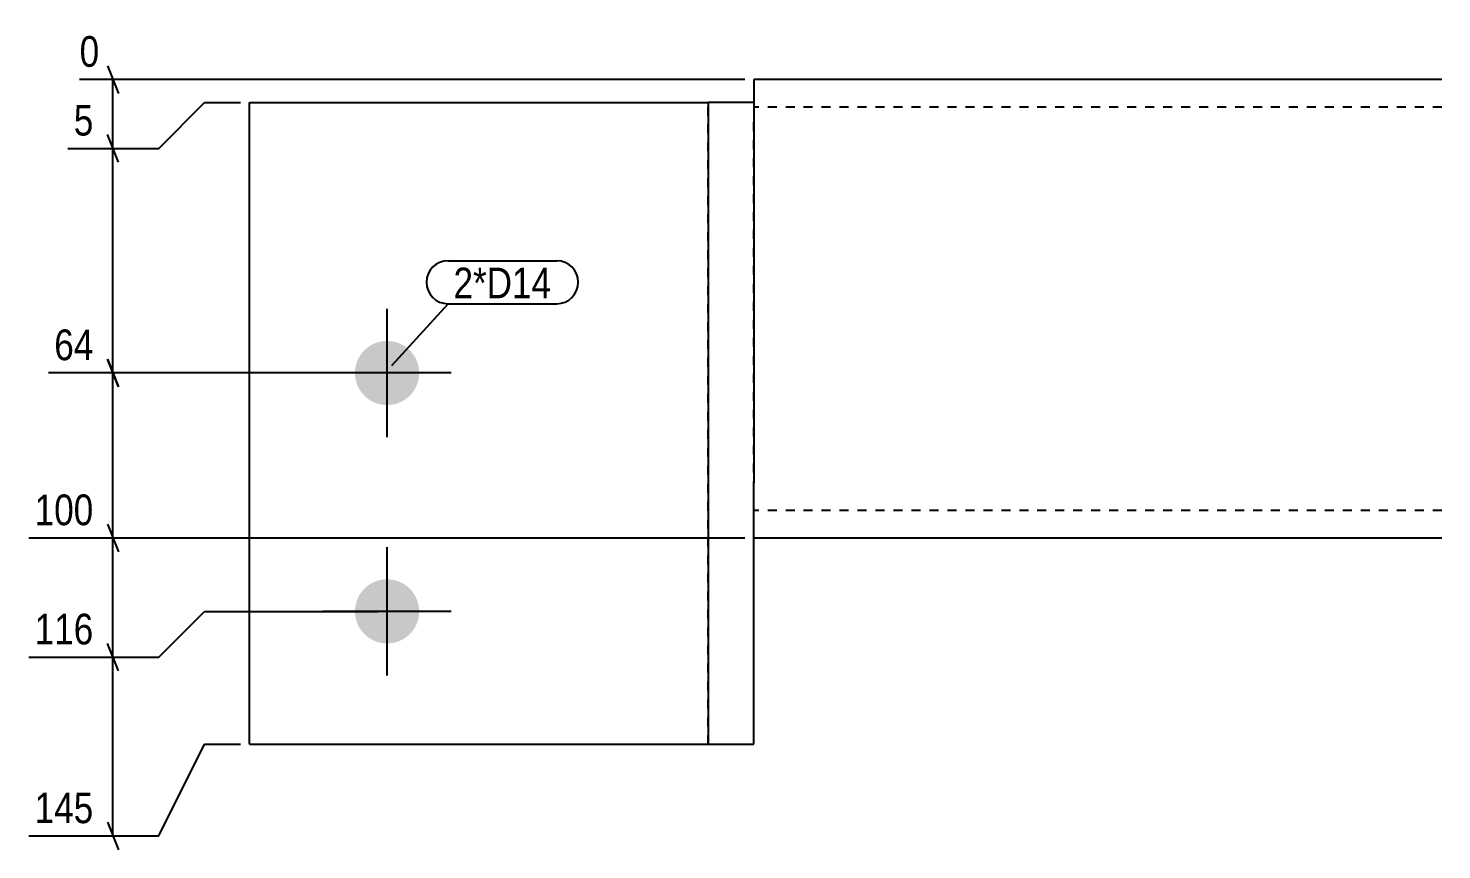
# Model space of a CAD drawing. Header units: millimetres. Extents: x 17 to 23018, y 2 to 868.
# Drawn here: x 12314.5 to 12622.8, y 4.8 to 184 of the extents above; entities that cross this region are included whole.
import ezdxf

# ---------------------------------------------------------------- set-up
doc = ezdxf.new("R2010")
doc.units = ezdxf.units.MM
doc.linetypes.add('DXK_LINE_DOT2', pattern=[3.9198, 1.9599, -1.9599])
for name, color, linetype in [('MÅLSÆTNING', 7, 'Continuous'), ('STÅL', 7, 'Continuous'), ('TEKST', 7, 'Continuous')]:
    doc.layers.add(name, color=color, linetype=linetype)
doc.styles.add('Arial Narrow', font='ARIALN.TTF', dxfattribs={"height": 0.2})

msp = doc.modelspace()

# ---------------------------------------------------------------- hatches: boundary and pattern name
at = {"layer": 'STÅL', "linetype": 'Continuous'}
for points in [[(12392.76, 101.8, -1), (12392.76, 115.8, -1)], [(12392.76, 49.8, -1), (12392.76, 63.8, -1)]]:
    msp.add_hatch(color=96, dxfattribs=at).paths.add_polyline_path(points)

# ---------------------------------------------------------------- linework, layer by layer
at = {"layer": 'MÅLSÆTNING', "color": 7, "linetype": 'Continuous'}
for p, q in [((12331.78, 175.8), (12334.18, 169.8)), ((12470.76, 172.8), (12325.72, 172.8)), ((12332.98, 157.8), (12332.98, 172.8)), ((12342.98, 157.8), (12352.98, 167.8)), ((12342.98, 157.8), (12352.98, 167.8)), ((12352.98, 167.8), (12360.76, 167.8)), ((12352.98, 167.8), (12360.76, 167.8)), ((12334.18, 154.8), (12331.78, 160.8)), ((12334.18, 154.8), (12331.78, 160.8)), ((12323.17, 157.8), (12342.98, 157.8)), ((12332.98, 108.8), (12332.98, 157.8)), ((12331.78, 111.8), (12334.18, 105.8)), ((12334.18, 105.8), (12331.78, 111.8)), ((12390.76, 108.8), (12318.9, 108.8)), ((12390.76, 108.8), (12318.9, 108.8)), ((12332.98, 72.8), (12332.98, 108.8)), ((12331.78, 75.8), (12334.18, 69.8)), ((12331.78, 75.8), (12334.18, 69.8)), ((12470.76, 72.8), (12314.64, 72.8)), ((12470.76, 72.8), (12314.64, 72.8)), ((12332.98, 46.8), (12332.98, 72.8)), ((12342.98, 46.8), (12352.98, 56.8)), ((12342.98, 46.8), (12352.98, 56.8)), ((12352.98, 56.8), (12390.76, 56.8)), ((12352.98, 56.8), (12390.76, 56.8)), ((12334.18, 43.8), (12331.78, 49.8)), ((12334.18, 43.8), (12331.78, 49.8)), ((12314.64, 46.8), (12342.98, 46.8)), ((12314.64, 46.8), (12342.98, 46.8)), ((12332.98, 7.8), (12332.98, 46.8)), ((12342.98, 7.8), (12352.98, 27.8)), ((12352.98, 27.8), (12360.76, 27.8)), ((12331.78, 10.8), (12334.18, 4.8)), ((12314.64, 7.8), (12342.98, 7.8))]:
    msp.add_line(p, q, dxfattribs=at)
at = {"layer": 'STÅL', "color": 2, "linetype": 'Continuous'}
for p, q in [((12472.76, 172.8), (12472.76, 160.8)), ((12622.76, 172.8), (12472.76, 172.8)), ((12362.76, 27.8), (12362.76, 167.8)), ((12362.76, 167.8), (12462.76, 167.8)), ((12472.76, 167.8), (12462.76, 167.8)), ((12462.76, 167.8), (12462.76, 27.8)), ((12472.76, 160.8), (12472.76, 84.8)), ((12472.76, 76.31), (12472.76, 84.8)), ((12472.76, 75.32), (12472.76, 76.31)), ((12472.76, 27.8), (12472.76, 75.32)), ((12622.76, 72.8), (12472.76, 72.8)), ((12362.76, 27.8), (12462.76, 27.8)), ((12462.76, 27.8), (12472.76, 27.8))]:
    msp.add_line(p, q, dxfattribs=at)
at = {"layer": 'STÅL', "color": 7, "linetype": 'DXK_LINE_DOT2'}
for p, q in [((12472.76, 172.8), (12472.76, 171.89)), ((12472.76, 171.89), (12472.76, 169.29)), ((12462.76, 27.8), (12462.76, 167.8)), ((12472.76, 167.8), (12472.76, 165.39)), ((12622.76, 166.8), (12472.76, 166.8)), ((12472.76, 75.32), (12472.76, 165.39)), ((12622.76, 78.8), (12472.76, 78.8)), ((12472.76, 72.8), (12472.76, 75.32))]:
    msp.add_line(p, q, dxfattribs=at)
at = {"layer": 'STÅL', "color": 96, "linetype": 'Continuous'}
for p, q in [((12392.76, 94.8), (12392.76, 122.8)), ((12406.76, 108.8), (12378.76, 108.8)), ((12392.76, 42.8), (12392.76, 70.8)), ((12406.76, 56.8), (12378.76, 56.8))]:
    msp.add_line(p, q, dxfattribs=at)

# ---------------------------------------------------------------- wipeouts: each hides what was drawn before it
at = {"color": 0}
msp.add_wipeout([(12428.56, 125.1), (12428.56, 132.1), (12407.25, 132.1), (12407.25, 125.1)], dxfattribs=at).dxf.layer = 'TEKST'

# ---------------------------------------------------------------- next in the draw order: wipeouts: each hides what was drawn before it
at = {"color": 0, "linetype": 'Continuous'}
for points in [[(12331.38, 174.2), (12331.38, 184), (12324.32, 184), (12324.32, 174.2)], [(12330.11, 159.2), (12330.11, 169), (12323.04, 169), (12323.04, 159.2)], [(12330.11, 110.2), (12330.11, 120), (12318.78, 120), (12318.78, 110.2)], [(12330.11, 74.2), (12330.11, 84), (12314.51, 84), (12314.51, 74.2)], [(12330.11, 48.2), (12330.11, 58), (12314.51, 58), (12314.51, 48.2)], [(12330.11, 9.2), (12330.11, 19), (12314.51, 19), (12314.51, 9.2)]]:
    msp.add_wipeout(points, dxfattribs=at).dxf.layer = 'MÅLSÆTNING'
at = {"color": 0}
msp.add_wipeout([(12428.56, 125.1), (12428.56, 132.1), (12407.25, 132.1), (12407.25, 125.1)], dxfattribs=at).dxf.layer = 'TEKST'

# ---------------------------------------------------------------- next in the draw order: linework, layer by layer
at = {"layer": 'MÅLSÆTNING', "color": 7, "linetype": 'Continuous'}
msp.add_line((12323.17, 157.8), (12342.98, 157.8), dxfattribs=at)
at = {"layer": 'TEKST', "color": 7, "linetype": 'Continuous'}
for p, q in [((12406.05, 133.3), (12429.76, 133.3)), ((12393.77, 110.43), (12406.05, 123.9)), ((12406.05, 123.9), (12429.76, 123.9))]:
    msp.add_line(p, q, dxfattribs=at)
for centre, start, end in [((12406.05, 128.6), 90, 270), ((12429.76, 128.6), 270, 90)]:
    msp.add_arc(centre, 4.7, start, end, dxfattribs=at)

# ---------------------------------------------------------------- next in the draw order: texts
at = {"layer": 'MÅLSÆTNING', "color": 3, "linetype": 'Continuous', "style": 'Arial Narrow'}
for s, height, p in [('0', 6.68, (12325.72, 175.6)), ('5', 6.68, (12324.44, 160.6)), ('64', 6.681, (12320.18, 111.6)), ('100', 6.681, (12315.91, 75.6)), ('116', 6.681, (12315.91, 49.6)), ('145', 6.681, (12315.91, 10.6))]:
    msp.add_text(s, height=height, dxfattribs=at).set_placement(p)
at = {"layer": 'TEKST', "color": 3, "style": 'Arial Narrow'}
msp.add_text('2*D14', height=6.681, dxfattribs=at).set_placement((12407.25, 125.1))

doc.saveas('drawing.dxf')
